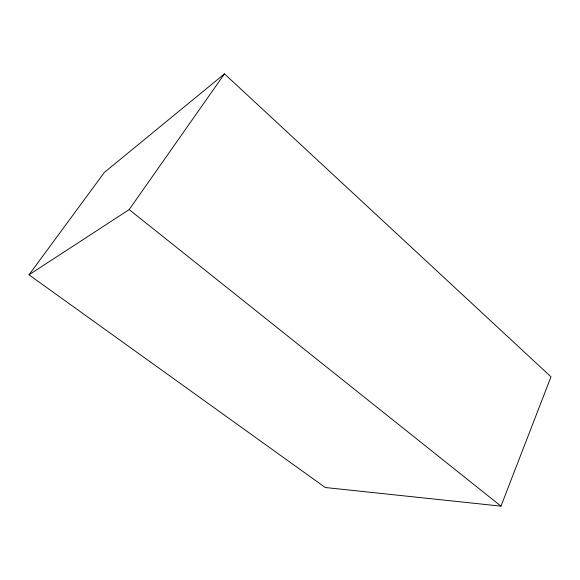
<?xml version="1.0" encoding="UTF-8"?>
<svg xmlns="http://www.w3.org/2000/svg" width="580" height="580" viewBox="0 0 580 580"><rect width="100%" height="100%" fill="white"/><g stroke="black" fill="none" stroke-linecap="round" stroke-linejoin="round"><path stroke-width="0.87" d="M500.982 506.144L551 376.804L224.482 73.856L104.364 172.419L29 274.818L325.264 487.512L500.982 506.144L129.173 209.59L29 274.818M129.173 209.59L224.482 73.856"/></g></svg>
